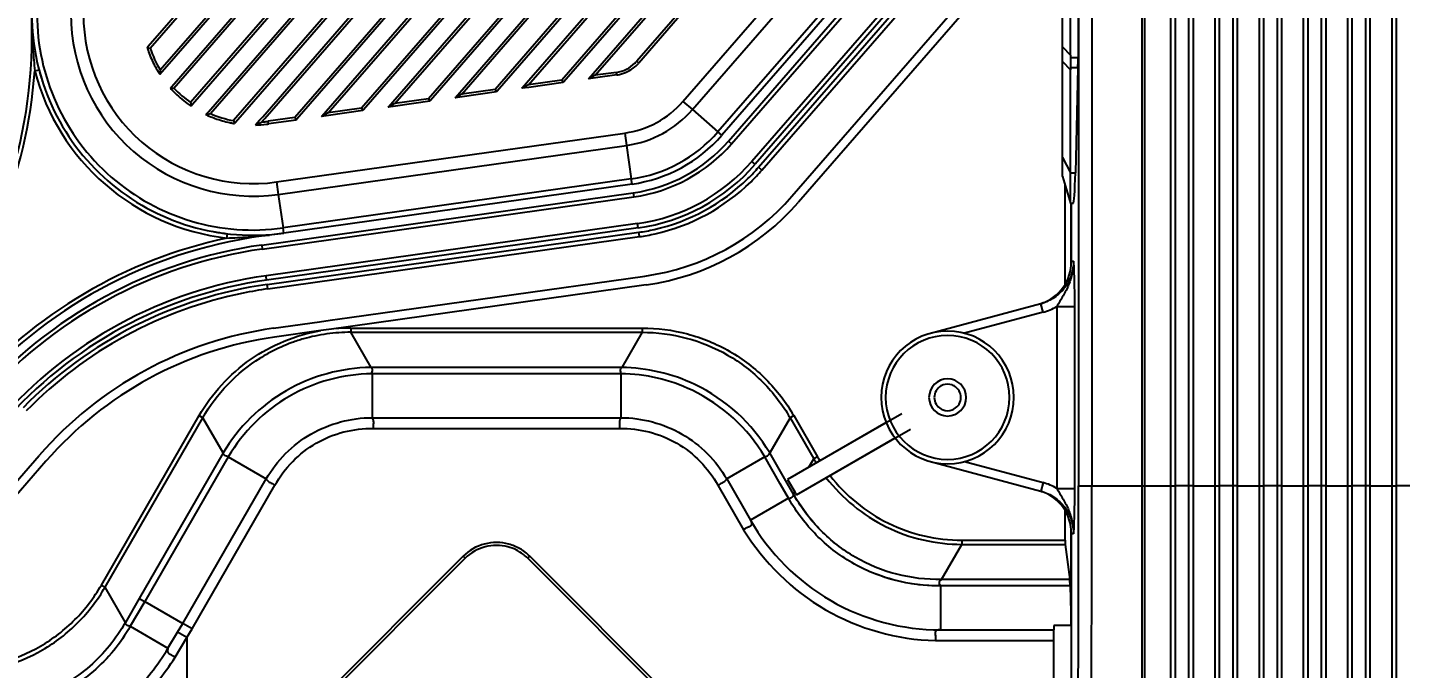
# Model space of a CAD drawing. Header units: millimetres. Extents: x -1070 to 42146, y 1440 to 12921.
# Drawn here: x 6816.3 to 6972.3, y 3037.2 to 3109.6 of the extents above; entities that cross this region are included whole.
import ezdxf

# ---------------------------------------------------------------- set-up
doc = ezdxf.new("R2010")
doc.units = ezdxf.units.MM
for name, color, linetype in [('06___PRT_ALL_SURFS', 7, 'Continuous'), ('COSMETICS', 7, 'Continuous'), ('DIM', 4, 'Continuous')]:
    doc.layers.add(name, color=color, linetype=linetype)
doc.styles.get("Standard").update_dxf_attribs({"font": 'arial.ttf'})
doc.dimstyles.new('ISO-200', dxfattribs={"dimtxt": 30, "dimasz": 25, "dimexe": 1.25, "dimexo": 5, "dimgap": 5, "dimtad": 1, "dimtoh": 1, "dimdec": 1, "dimdsep": 46, "dimtxsty": 'Standard', "dimcen": 2.5, "dimadec": 0, "dimazin": 0, "dimtfac": 1, "dimtdec": 1, "dimtmove": 0, "dimatfit": 3, "dimfxl": 1, "dimarcsym": 0})

# ---------------------------------------------------------------- blocks, each defined once
blk = doc.blocks.new('*D145')
at = {"layer": 'Defpoints', "color": 0, "transparency": 16777216}
for p in [(6819.27, 3757.83), (6661.75, 2777.83), (6819.27, 2777.83)]:
    blk.add_point(p, dxfattribs=at)
at = {"layer": 'DIM', "color": 0, "lineweight": -2, "transparency": 16777216}
for p, q in [((6814.27, 3757.83), (6660.5, 3757.83)), ((6661.75, 3732.83), (6661.75, 2802.83)), ((6814.27, 2777.83), (6660.5, 2777.83))]:
    blk.add_line(p, q, dxfattribs=at)
at = {"layer": 'DIM', "color": 0, "transparency": 16777216}
for points in [[(6657.58, 3732.83), (6665.92, 3732.83), (6661.75, 3757.83)], [(6657.58, 2802.83), (6665.92, 2802.83), (6661.75, 2777.83)]]:
    blk.add_solid(points, dxfattribs=at)
at = {"layer": 'DIM', "color": 0, "lineweight": -3, "transparency": 16777216, "insert": (6637.33, 3267.83), "char_height": 30, "attachment_point": 5, "rotation": 90}
blk.add_mtext('980 [3\'-2 5/8"]', dxfattribs=at)

msp = doc.modelspace()

# ---------------------------------------------------------------- linework, layer by layer
at = {"color": 7, "linetype": 'Continuous', "lineweight": -3}
for p, q in [((6967.525, 3477.826), (6967.525, 3057.826)), ((6968.025, 3477.826), (6968.025, 3057.826)), ((6970.525, 3057.826), (6970.525, 3477.826)), ((6971.025, 3057.826), (6971.025, 3477.826)), ((6966.025, 3057.826), (6966.025, 3217.205)), ((6965.525, 3057.826), (6965.525, 3215.926)), ((6962.525, 3212.83), (6962.525, 3057.826)), ((6963.025, 3212.9), (6963.025, 3057.826)), ((6961.025, 3057.826), (6961.025, 3211.104)), ((6960.525, 3057.826), (6960.525, 3210.072)), ((6957.525, 3207.078), (6957.525, 3057.826)), ((6958.025, 3207.148), (6958.025, 3057.826)), ((6955.525, 3057.826), (6955.525, 3204.32)), ((6956.025, 3057.826), (6956.025, 3205.352)), ((6952.525, 3201.326), (6952.525, 3057.826)), ((6953.025, 3201.396), (6953.025, 3057.826)), ((6951.025, 3057.826), (6951.025, 3199.601)), ((6950.525, 3057.826), (6950.525, 3198.568)), ((6947.525, 3195.149), (6947.525, 3057.826)), ((6948.025, 3195.295), (6948.025, 3057.826)), ((6946.025, 3057.826), (6946.025, 3192.635)), ((6945.525, 3057.826), (6945.525, 3190.97)), ((6829.895, 3107.509), (6898.767, 3186.737)), ((6830.122, 3107.312), (6898.993, 3186.54)), ((6901.619, 3185.75), (6831.27, 3104.822)), ((6901.845, 3185.553), (6831.496, 3104.626)), ((6832.586, 3102.983), (6903.623, 3184.702)), ((6832.813, 3102.787), (6903.85, 3184.505)), ((6905.736, 3182.865), (6834.699, 3101.146)), ((6905.963, 3182.668), (6834.926, 3100.95)), ((6836.704, 3100.099), (6907.053, 3181.026)), ((6836.93, 3099.902), (6907.279, 3180.829)), ((6908.427, 3178.339), (6839.556, 3099.112)), ((6908.654, 3178.142), (6839.782, 3098.915)), ((6842.856, 3099.554), (6908.448, 3175.01)), ((6843.082, 3099.358), (6909.027, 3175.218)), ((6909.048, 3171.432), (6846.482, 3099.458)), ((6909.275, 3171.236), (6846.708, 3099.261)), ((6850.029, 3100.185), (6908.822, 3167.819)), ((6850.255, 3099.988), (6909.048, 3167.622)), ((6909.048, 3163.811), (6854.029, 3100.519)), ((6909.275, 3163.614), (6854.255, 3100.322)), ((6857.576, 3101.246), (6908.822, 3160.197)), ((6857.802, 3101.049), (6909.048, 3160.001)), ((6909.048, 3156.19), (6861.576, 3101.579)), ((6909.275, 3155.993), (6861.802, 3101.382)), ((6865.123, 3102.306), (6908.822, 3152.576)), ((6865.35, 3102.11), (6909.048, 3152.379)), ((6909.048, 3148.569), (6869.123, 3102.64)), ((6909.275, 3148.372), (6869.349, 3102.443)), ((6872.67, 3103.367), (6908.822, 3144.955)), ((6872.897, 3103.17), (6909.048, 3144.758)), ((6909.048, 3140.947), (6876.67, 3103.701)), ((6909.275, 3140.751), (6876.897, 3103.504)), ((6880.217, 3104.428), (6908.822, 3137.334)), ((6880.444, 3104.231), (6909.048, 3137.137)), ((6908.128, 3132.268), (6885.137, 3105.819)), ((6908.355, 3132.071), (6885.364, 3105.623)), ((6935.027, 3129.436), (6935.027, 3106.215)), ((6890.361, 3101.279), (6913.352, 3127.727)), ((6933.275, 3107.437), (6933.275, 3128.215)), ((6934.175, 3106.491), (6934.175, 3129.161)), ((6891.428, 3100.351), (6914.42, 3126.799)), ((6917.309, 3124.288), (6894.318, 3097.839)), ((6917.751, 3123.903), (6894.76, 3097.455)), ((6895.514, 3096.799), (6918.506, 3123.247)), ((6895.86, 3096.498), (6918.852, 3122.947)), ((6921.147, 3120.951), (6898.156, 3094.502)), ((6921.525, 3120.623), (6898.533, 3094.174)), ((6898.911, 3093.846), (6921.902, 3120.295)), ((6899.288, 3093.518), (6922.279, 3119.967)), ((6902.684, 3090.566), (6925.675, 3117.015)), ((6926.43, 3116.359), (6903.439, 3089.91)), ((6816.751, 3109.52), (6816.751, 3111.163)), ((6829.784, 3107.381), (6829.895, 3107.509)), ((6933.275, 3105.788), (6933.275, 3107.437)), ((6933.275, 3107.437), (6934.175, 3106.491)), ((6885.364, 3105.623), (6885.137, 3105.819)), ((6933.275, 3103.826), (6933.275, 3105.788)), ((6933.275, 3105.788), (6934.175, 3104.843)), ((6935.027, 3106.215), (6934.178, 3106.215)), ((6817.077, 3104.726), (6817.56, 3104.853)), ((6831.496, 3104.626), (6831.231, 3104.32)), ((6879.691, 3103.822), (6880.217, 3104.428)), ((6880.444, 3104.231), (6879.691, 3103.822)), ((6882.829, 3104.566), (6880.444, 3104.231)), ((6882.871, 3104.269), (6880.485, 3103.934)), ((6882.871, 3104.269), (6882.829, 3104.566)), ((6934.175, 3093.213), (6934.175, 3104.843)), ((6935.014, 3105.068), (6934.178, 3105.068)), ((6935.014, 3105.068), (6934.725, 3093.213)), ((6832.411, 3102.781), (6832.586, 3102.983)), ((6872.144, 3102.762), (6872.67, 3103.367)), ((6872.897, 3103.17), (6872.144, 3102.762)), ((6872.938, 3102.873), (6872.144, 3102.762)), ((6876.67, 3103.701), (6872.897, 3103.17)), ((6876.823, 3103.419), (6872.938, 3102.873)), ((6876.67, 3103.701), (6876.823, 3103.419)), ((6876.897, 3103.504), (6876.823, 3103.419)), ((6880.485, 3103.934), (6879.691, 3103.822)), ((6933.275, 3094.934), (6933.275, 3103.826)), ((6857.05, 3100.64), (6857.576, 3101.246)), ((6861.576, 3101.579), (6857.802, 3101.049)), ((6861.729, 3101.298), (6857.844, 3100.752)), ((6861.576, 3101.579), (6861.729, 3101.298)), ((6861.802, 3101.382), (6861.729, 3101.298)), ((6864.597, 3101.701), (6865.123, 3102.306)), ((6865.35, 3102.11), (6864.597, 3101.701)), ((6865.391, 3101.813), (6864.597, 3101.701)), ((6869.123, 3102.64), (6865.35, 3102.11)), ((6869.276, 3102.359), (6865.391, 3101.813)), ((6869.123, 3102.64), (6869.276, 3102.359)), ((6869.349, 3102.443), (6869.276, 3102.359)), ((6890.361, 3101.279), (6891.428, 3100.351)), ((6834.926, 3100.95), (6834.75, 3100.747)), ((6836.438, 3099.793), (6836.704, 3100.099)), ((6842.504, 3099.149), (6842.856, 3099.554)), ((6849.503, 3099.58), (6850.029, 3100.185)), ((6850.255, 3099.988), (6849.503, 3099.58)), ((6850.297, 3099.691), (6849.503, 3099.58)), ((6854.029, 3100.519), (6850.255, 3099.988)), ((6854.182, 3100.237), (6850.297, 3099.691)), ((6854.029, 3100.519), (6854.182, 3100.237)), ((6854.255, 3100.322), (6854.182, 3100.237)), ((6857.802, 3101.049), (6857.05, 3100.64)), ((6857.844, 3100.752), (6857.05, 3100.64)), ((6891.428, 3100.351), (6894.318, 3097.839)), ((6839.782, 3098.915), (6839.671, 3098.787)), ((6842.041, 3098.617), (6842.504, 3099.149)), ((6842.73, 3098.953), (6842.953, 3099.209)), ((6842.953, 3099.209), (6843.082, 3099.358)), ((6846.482, 3099.458), (6843.456, 3099.033)), ((6843.497, 3098.736), (6843.456, 3099.033)), ((6846.635, 3099.176), (6843.497, 3098.736)), ((6846.482, 3099.458), (6846.635, 3099.176)), ((6846.708, 3099.261), (6846.635, 3099.176)), ((6844.419, 3092.178), (6883.792, 3097.712)), ((6883.792, 3097.712), (6883.989, 3096.312)), ((6894.76, 3097.455), (6894.318, 3097.839)), ((6895.514, 3096.799), (6895.86, 3096.498)), ((6844.616, 3090.778), (6883.989, 3096.312)), ((6883.989, 3096.312), (6884.522, 3092.52)), ((6933.275, 3092.784), (6933.275, 3094.934)), ((6933.275, 3094.934), (6934.175, 3093.213)), ((6898.533, 3094.174), (6898.156, 3094.502)), ((6899.288, 3093.518), (6898.911, 3093.846)), ((6844.419, 3092.178), (6844.616, 3090.778)), ((6884.522, 3092.52), (6845.149, 3086.987)), ((6884.603, 3091.94), (6845.23, 3086.407)), ((6884.603, 3091.94), (6884.522, 3092.52)), ((6933.275, 3092.784), (6934.175, 3089.784)), ((6933.559, 3089.784), (6933.559, 3091.837)), ((6934.175, 3093.213), (6934.725, 3093.213)), ((6934.175, 3089.784), (6934.175, 3093.213)), ((6842.736, 3085.046), (6884.742, 3090.95)), ((6842.8, 3084.593), (6884.806, 3090.496)), ((6844.616, 3090.778), (6845.149, 3086.987)), ((6884.742, 3090.95), (6884.806, 3090.496)), ((6933.559, 3083.179), (6933.559, 3089.784)), ((6934.175, 3089.784), (6934.495, 3089.784)), ((6934.247, 3083.179), (6934.247, 3089.784)), ((6934.275, 3083.179), (6934.275, 3089.784)), ((6885.23, 3087.484), (6843.223, 3081.58)), ((6885.299, 3086.989), (6885.23, 3087.484)), ((6838.81, 3085.834), (6838.868, 3086.33)), ((6885.299, 3086.989), (6843.293, 3081.085)), ((6843.362, 3080.59), (6885.369, 3086.494)), ((6843.432, 3080.095), (6885.438, 3085.999)), ((6845.23, 3086.407), (6843.628, 3086.182)), ((6845.23, 3086.407), (6845.149, 3086.987)), ((6885.438, 3085.999), (6885.369, 3086.494)), ((6842.736, 3085.046), (6842.8, 3084.593)), ((6933.559, 3080.602), (6933.559, 3083.179)), ((6934.247, 3082.655), (6934.247, 3083.179)), ((6934.52, 3083.245), (6934.275, 3083.179)), ((6843.293, 3081.085), (6843.223, 3081.58)), ((6852.649, 3076.846), (6886.065, 3081.542)), ((6843.432, 3080.095), (6843.362, 3080.59)), ((6886.204, 3080.552), (6852.788, 3075.856)), ((6930.81, 3078.413), (6918.333, 3075.07)), ((6930.909, 3078.441), (6930.81, 3078.413)), ((6931.069, 3077.447), (6930.81, 3078.413)), ((6932.623, 3078.11), (6934.621, 3078.11)), ((6932.623, 3078.11), (6932.623, 3057.542)), ((6934.621, 3078.11), (6934.621, 3057.542)), ((6844.058, 3075.639), (6849.27, 3076.371)), ((6849.27, 3076.371), (6850.475, 3076.541)), ((6850.475, 3076.541), (6852.649, 3076.846)), ((6931.069, 3077.447), (6922.206, 3075.073)), ((6849.409, 3075.381), (6844.197, 3074.649)), ((6850.614, 3075.55), (6849.409, 3075.381)), ((6852.788, 3075.856), (6850.614, 3075.55)), ((6852.814, 3075.671), (6852.814, 3075.188)), ((6852.814, 3075.671), (6885.735, 3075.671)), ((6855.109, 3071.213), (6852.814, 3075.188)), ((6852.814, 3075.188), (6885.735, 3075.188)), ((6885.735, 3075.188), (6883.44, 3071.213)), ((6885.735, 3075.671), (6885.735, 3075.188)), ((6883.44, 3071.213), (6855.109, 3071.213)), ((6883.338, 3070.497), (6855.211, 3070.497)), ((6855.211, 3070.497), (6855.211, 3065.534)), ((6883.338, 3070.497), (6883.338, 3065.534)), ((6824.609, 3046.62), (6835.665, 3065.771)), ((6825.027, 3046.379), (6836.084, 3065.529)), ((6835.665, 3065.771), (6836.084, 3065.529)), ((6838.379, 3061.553), (6836.084, 3065.529)), ((6855.211, 3065.534), (6883.338, 3065.534)), ((6902.465, 3065.529), (6900.17, 3061.553)), ((6915.091, 3065.988), (6902.191, 3058.54)), ((6902.884, 3065.771), (6902.465, 3065.529)), ((6902.465, 3065.529), (6905.15, 3060.879)), ((6902.884, 3065.771), (6905.568, 3061.12)), ((6855.346, 3064.316), (6883.203, 3064.316)), ((6913.338, 3064.976), (6902.191, 3058.54)), ((6903.194, 3056.81), (6916.091, 3064.256)), ((6903.194, 3056.81), (6914.338, 3063.244)), ((6813.628, 3056.71), (6817.59, 3061.268)), ((6818.345, 3060.612), (6814.048, 3055.669)), ((6838.379, 3061.553), (6828.889, 3045.116)), ((6838.948, 3061.108), (6829.508, 3044.76)), ((6838.948, 3061.108), (6843.247, 3058.626)), ((6899.601, 3061.108), (6895.303, 3058.626)), ((6901.362, 3058.061), (6899.601, 3061.108)), ((6901.98, 3058.418), (6900.17, 3061.553)), ((6904.604, 3059.933), (6905.15, 3060.879)), ((6904.604, 3059.933), (6905.15, 3060.879)), ((6905.568, 3061.12), (6905.15, 3060.879)), ((6918.333, 3060.581), (6930.81, 3057.238)), ((6922.206, 3060.579), (6931.069, 3058.204)), ((6833.808, 3042.277), (6843.247, 3058.626)), ((6834.858, 3041.661), (6844.235, 3057.902)), ((6894.315, 3057.902), (6897.22, 3052.869)), ((6895.303, 3058.626), (6897.985, 3053.974)), ((6902.288, 3056.459), (6901.362, 3058.061)), ((6902.855, 3056.903), (6901.98, 3058.418)), ((6902.191, 3058.54), (6902.995, 3057.146)), ((6902.191, 3058.54), (6902.995, 3057.146)), ((6931.069, 3058.204), (6930.81, 3057.238)), ((6932.623, 3057.542), (6934.621, 3057.542)), ((6945.525, 3000.462), (6945.525, 3057.826)), ((6945.525, 3057.826), (6946.025, 3057.826)), ((6946.025, 2998.251), (6946.025, 3057.826)), ((6947.525, 3057.826), (6946.025, 3057.826)), ((6947.525, 3057.826), (6947.525, 2994.887)), ((6948.025, 3057.826), (6947.525, 3057.826)), ((6948.025, 3057.826), (6948.025, 2994.673)), ((6950.525, 2990.185), (6950.525, 3057.826)), ((6950.525, 3057.826), (6951.025, 3057.826)), ((6951.025, 2988.806), (6951.025, 3057.826)), ((6952.525, 3057.826), (6951.025, 3057.826)), ((6953.025, 3057.826), (6952.525, 3057.826)), ((6952.525, 3057.826), (6952.525, 2986.68)), ((6953.025, 3057.826), (6953.025, 2986.613)), ((6955.525, 2983.526), (6955.525, 3057.826)), ((6955.525, 3057.826), (6956.025, 3057.826)), ((6956.025, 2982.459), (6956.025, 3057.826)), ((6957.525, 3057.826), (6956.025, 3057.826)), ((6957.525, 3057.826), (6957.525, 2980.898)), ((6958.025, 3057.826), (6957.525, 3057.826)), ((6958.025, 3057.826), (6958.025, 2980.917)), ((6960.525, 2978.596), (6960.525, 3057.826)), ((6960.525, 3057.826), (6961.025, 3057.826)), ((6961.025, 2977.71), (6961.025, 3057.826)), ((6962.525, 3057.826), (6961.025, 3057.826)), ((6962.525, 3057.826), (6962.525, 2976.509)), ((6963.025, 3057.826), (6962.525, 3057.826)), ((6963.025, 3057.826), (6963.025, 2976.592)), ((6965.525, 2974.797), (6965.525, 3057.826)), ((6965.525, 3057.826), (6966.025, 3057.826)), ((6966.025, 2974.036), (6966.025, 3057.826)), ((6967.525, 3057.826), (6966.025, 3057.826)), ((6967.525, 3057.826), (6967.525, 2973.101)), ((6968.025, 3057.826), (6967.525, 3057.826)), ((6968.025, 3057.826), (6968.025, 2973.239)), ((6970.525, 2971.848), (6970.525, 3057.826)), ((6970.525, 3057.826), (6971.025, 3057.826)), ((6971.025, 2971.181), (6971.025, 3057.826)), ((6972.525, 3057.826), (6971.025, 3057.826)), ((6902.288, 3056.459), (6897.985, 3053.974)), ((6902.855, 3056.903), (6902.899, 3056.98)), ((6902.855, 3056.903), (6902.899, 3056.98)), ((6902.859, 3056.812), (6902.855, 3056.903)), ((6902.899, 3056.98), (6902.995, 3057.146)), ((6902.899, 3056.98), (6902.995, 3057.146)), ((6930.81, 3057.238), (6930.903, 3057.212)), ((6933.559, 3052.473), (6933.559, 3055.05)), ((6934.247, 3052.473), (6934.247, 3052.997)), ((6919.585, 3047.244), (6921.881, 3051.22)), ((6921.881, 3051.702), (6921.881, 3051.22)), ((6921.881, 3051.702), (6933.559, 3051.702)), ((6921.881, 3051.22), (6933.572, 3051.22)), ((6933.559, 3051.702), (6933.559, 3052.473)), ((6934.247, 3042.068), (6934.247, 3052.473)), ((6934.275, 3017.826), (6934.275, 3052.473)), ((6934.275, 3052.473), (6934.52, 3052.407)), ((6865.509, 3049.875), (6837.225, 3021.591)), ((6865.739, 3049.646), (6837.455, 3021.361)), ((6865.509, 3049.875), (6865.739, 3049.646)), ((6873.04, 3049.875), (6872.81, 3049.646)), ((6901.094, 3021.361), (6872.81, 3049.646)), ((6901.324, 3021.591), (6873.04, 3049.875)), ((6824.609, 3046.62), (6825.027, 3046.379)), ((6934.127, 3046.53), (6919.484, 3046.531)), ((6919.484, 3046.531), (6919.484, 3041.562)), ((6934.09, 3047.244), (6919.585, 3047.244)), ((6827.322, 3042.404), (6825.027, 3046.379)), ((6828.889, 3045.116), (6827.322, 3042.404)), ((6828.889, 3045.116), (6829.508, 3044.76)), ((6829.508, 3044.76), (6827.883, 3041.961)), ((6829.508, 3044.76), (6833.808, 3042.277)), ((6827.884, 3041.96), (6832.139, 3039.476)), ((6833.226, 3041.304), (6833.808, 3042.277)), ((6834.858, 3041.661), (6833.806, 3042.274)), ((6832.137, 3039.477), (6833.226, 3041.304)), ((6832.948, 3038.476), (6834.275, 3040.681)), ((6834.275, 3040.681), (6833.226, 3041.304)), ((6834.275, 3040.681), (6834.858, 3041.661)), ((6834.275, 3040.681), (6834.275, 2994.971)), ((6918.897, 3040.347), (6932.275, 3040.347)), ((6919.484, 3041.562), (6932.275, 3041.564))]:
    msp.add_line(p, q, dxfattribs=at)
for centre, radius, start, end in [((6841.751, 3111.163), 25, 180, 278), ((6841.751, 3111.163), 24.414, 180, 278), ((6841.751, 3111.163), 20.586, 180, 278), ((6841.751, 3111.163), 19.172, 180, 278), ((6763.251, 3108.504), 53.5, 0, 1.11488), ((6763.251, 3108.504), 53.5, 319, 0), ((6841.751, 3111.163), 25, 187.27451, 187.4012), ((6839.923, 3156.194), 49.855, 258.26631, 258.6623), ((6841.751, 3111.163), 12.55, 197.53938, 198.31613), ((6841.751, 3111.163), 12.55, 198.31613, 199.93886), ((6841.751, 3111.163), 12.55, 199.93886, 207.55841), ((6841.751, 3111.163), 12.25, 198.32258, 211.17429), ((6882.307, 3108.28), 3.75, 314.39694, 319), ((6763.251, 3108.504), 53.958, 319, 355.98531), ((6841.751, 3111.163), 25.5, 194.62169, 263.37831), ((6841.751, 3111.163), 25, 194.52864, 194.62169), ((6841.751, 3111.163), 25, 194.62169, 198.02905), ((6841.751, 3111.163), 12.55, 207.55841, 211.16678), ((6841.751, 3111.163), 12.55, 211.16678, 213.04392), ((6861.973, 3102.184), 30.816, 175.08915, 176.02561), ((6882.307, 3108.28), 3.75, 278, 314.39694), ((6882.307, 3108.28), 4.05, 278, 282.54797), ((6882.307, 3108.28), 4.05, 282.54797, 309.93274), ((6882.307, 3108.28), 4.05, 309.93274, 319), ((6841.751, 3111.163), 25, 198.02905, 198.75924), ((6832.119, 3139.933), 37.153, 270.45022, 271.07045), ((6841.751, 3111.163), 12.55, 221.90551, 223.14519), ((6841.751, 3111.163), 12.25, 223.1433, 234.8567), ((6841.751, 3111.163), 12.55, 223.14519, 224.29221), ((6841.751, 3111.163), 12.55, 224.29221, 233.73814), ((6871.581, 3105.629), 37.153, 186.92955, 187.54978), ((6882.307, 3108.28), 10.672, 278, 319), ((6841.751, 3111.163), 12.55, 233.73814, 234.85811), ((6841.751, 3111.163), 12.55, 234.85811, 236.09449), ((6830.045, 3129.939), 30.816, 281.97439, 282.91085), ((6841.751, 3111.163), 12.55, 244.95608, 246.81205), ((6841.751, 3111.163), 12.55, 246.81205, 250.10583), ((6841.751, 3111.163), 12.25, 246.82571, 259.67742), ((6882.307, 3108.28), 12.086, 278, 319), ((6841.751, 3111.163), 12.55, 250.10583, 257.85195), ((6841.751, 3111.163), 12.55, 257.85195, 259.66187), ((6841.751, 3111.163), 12.55, 259.66187, 260.46062), ((6886.598, 3115.62), 49.855, 199.3377, 199.73369), ((6830.635, 3122.907), 26.834, 295.15318, 296.7907), ((6841.751, 3111.163), 12.55, 271.3228, 276.92647), ((6841.751, 3111.163), 12.25, 274.58469, 275.34368), ((6841.751, 3111.163), 12.25, 275.34368, 277.24102), ((6841.751, 3111.163), 12.55, 276.92647, 278), ((6841.751, 3111.163), 12.25, 277.24102, 278), ((6882.307, 3108.28), 15.914, 278, 319), ((6882.307, 3108.28), 16.5, 278, 319), ((6882.307, 3108.28), 17.5, 278, 319), ((6882.307, 3108.28), 17.958, 278, 319), ((6882.307, 3108.28), 21, 278, 319), ((6882.307, 3108.28), 21.5, 278, 319), ((6882.307, 3108.28), 22, 314.44443, 319), ((6882.307, 3108.28), 22.5, 314.41328, 319), ((6882.307, 3108.28), 22, 282.55555, 314.44443), ((6882.307, 3108.28), 22.5, 282.58839, 314.41328), ((6882.307, 3108.28), 27, 278, 319), ((6882.307, 3108.28), 28, 278, 319), ((6850.042, 3033.057), 53.958, 102.01469, 139), ((6850.042, 3033.057), 53.5, 98, 139), ((6841.751, 3111.163), 25, 259.24086, 259.97095), ((6841.751, 3111.163), 25, 259.97095, 263.37831), ((6841.751, 3111.163), 25, 263.37831, 263.49148), ((6841.751, 3111.163), 25, 270.76131, 270.94514), ((6850.042, 3033.057), 53.5, 96.8848, 98), ((6882.307, 3108.28), 22, 278, 282.55555), ((6882.307, 3108.28), 22.5, 278, 282.58839), ((6850.042, 3033.057), 52.5, 98, 139), ((6850.042, 3033.057), 52.042, 98, 139), ((6850.042, 3033.057), 49, 98, 139), ((6850.042, 3033.057), 48.5, 98, 139), ((6850.042, 3033.057), 48, 98, 135.58333), ((6850.042, 3033.057), 47.5, 101.41999, 135.58009), ((6850.042, 3033.057), 47.5, 98, 101.41999), ((6929.502, 3083.278), 6.038, 285.04057, 301.11976), ((6850.042, 3033.057), 43, 98, 139), ((6850.042, 3033.057), 42, 98, 139), ((6852.735, 3055.952), 19.231, 101.9273, 105.94917), ((6852.784, 3055.684), 19.503, 93.92788, 101.90674), ((6852.822, 3055.448), 20.224, 90.02195, 96.26797), ((6852.798, 3055.537), 19.651, 89.95265, 93.93785), ((6920.275, 3067.826), 7.5, 0, 180), ((6920.275, 3067.826), 7, 0, 180), ((6852.695, 3056.074), 19.103, 109.96939, 118.01769), ((6852.727, 3055.981), 19.201, 105.94902, 109.96385), ((6852.709, 3056.052), 19.129, 118.02453, 122.03551), ((6855.354, 3051.465), 19.748, 90.70598, 119.98548), ((6855.392, 3051.392), 19.106, 90.54205, 119.97669), ((6883.158, 3051.393), 19.105, 64.46356, 89.46048), ((6883.195, 3051.459), 19.754, 64.45837, 89.29156), ((6855.36, 3051.467), 19.749, 120.00545, 149.29354), ((6883.157, 3051.409), 19.091, 30.53238, 64.4401), ((6883.196, 3051.474), 19.74, 30.70035, 64.44344), ((6855.404, 3051.398), 19.108, 120.0168, 149.4567), ((6920.275, 3067.826), 7.5, 180, 0), ((6920.275, 3067.826), 7, 180, 0), ((6922.272, 3070.788), 19.782, 210.05939, 211.64056), ((6922.272, 3070.788), 19.782, 210.05939, 211.64056), ((6922.29, 3070.795), 19.319, 210.05241, 211.6715), ((6922.29, 3070.795), 19.319, 210.05241, 211.6715), ((6929.502, 3052.373), 6.038, 58.88013, 74.95955), ((6915.782, 3064.063), 15.491, 209.40384, 209.95492), ((6920.215, 3066.619), 19.891, 209.22945, 209.92941), ((6869.275, 3046.11), 5.325, 104.94304, 135), ((6869.275, 3046.11), 5.325, 74.72247, 104.94304), ((6869.275, 3046.11), 5.325, 59.97538, 74.72247), ((6869.275, 3046.11), 5, 104.9999, 135), ((6869.275, 3046.11), 5, 74.99989, 104.9999), ((6869.275, 3046.11), 5, 52.49996, 74.99989), ((6869.275, 3046.11), 5.325, 45, 59.97538), ((6869.275, 3046.11), 5, 45, 52.49996)]:
    msp.add_arc(centre, radius, start, end, dxfattribs=at)
for centre, major_axis, ratio, start_param, end_param in [((6944.615, 3105.585), (7.518, -7.901), 0.9169245, -2.3746862, -2.3483486), ((6934.957, 3106.215), (0, 2), 0.0349208, -2.1816616, -1.5707963), ((6944.615, 3105.585), (10.293, 2.164), 0.8075368, 2.9470932, 2.9734308), ((6934.495, 3097.826), (0, 8.042), 0.0349208, -3.1415927, -2.1816616), ((6929.272, 3083.178), (-4.833, -1.295), 0.9993471, 1.6436154, 2.8799565), ((6929.272, 3083.178), (-4.833, -1.295), 0.9993471, 1.607254, 1.6419183), ((6929.272, 3083.178), (-4.833, -1.295), 0.9993471, 1.6419183, 1.6436154), ((6920.526, 3068.193), (-10.468, -18.131), 0.955319, -0.5040353, -0.4846937), ((6920.526, 3068.193), (-10.468, -18.131), 0.955319, -0.5040353, -0.4846937), ((6929.272, 3052.474), (4.833, -1.295), 0.9993471, 1.4979772, 1.5343387), ((6929.272, 3052.474), (4.833, -1.295), 0.9993471, 0.2616362, 1.4979772)]:
    msp.add_ellipse(centre, major_axis=major_axis, ratio=ratio, start_param=start_param, end_param=end_param, dxfattribs=at)
for points, knots in [([(6816.746, 3109.545), (6816.754, 3109.344), (6816.778, 3108.943), (6816.818, 3108.139), (6816.902, 3106.733), (6816.999, 3105.528), (6817.077, 3104.726)], [0, 0, 0, 0, 0.1249337, 0.2498308, 0.4996125, 1, 1, 1, 1]), ([(6934.178, 3106.215), (6934.181, 3106.114), (6934.188, 3105.732), (6934.187, 3105.349), (6934.178, 3105.068)], [0, 0, 0, 0, 0.2652335, 1, 1, 1, 1]), ([(6838.81, 3085.834), (6839.615, 3085.868), (6840.822, 3085.938), (6842.426, 3086.072), (6843.228, 3086.137), (6843.628, 3086.176)], [0, 0, 0, 0, 0.5003871, 0.7501763, 1, 1, 1, 1]), ([(6934.52, 3083.245), (6934.52, 3082.71), (6934.345, 3081.633), (6933.586, 3080.188), (6932.409, 3079.058), (6931.423, 3078.59), (6930.909, 3078.441)], [0, 0, 0, 0, 0.2499981, 0.4999963, 0.7499944, 1, 1, 1, 1]), ([(6934.52, 3083.245), (6934.523, 3082.785), (6934.426, 3081.86), (6933.995, 3080.537), (6933.348, 3079.303), (6932.856, 3078.514), (6932.623, 3078.11)], [0, 0, 0, 0, 0.2488654, 0.4978022, 0.7474548, 1, 1, 1, 1]), ([(6934.52, 3083.245), (6934.547, 3082.481), (6934.602, 3080.769), (6934.621, 3079.057), (6934.621, 3078.11)], [0, 0, 0, 0, 0.4466635, 1, 1, 1, 1]), ([(6835.665, 3065.771), (6837.098, 3068.251), (6841.084, 3072.652), (6846.587, 3074.895), (6849.409, 3075.381)], [0, 0, 0, 0, 0.5000307, 1, 1, 1, 1]), ([(6885.735, 3075.671), (6887.459, 3075.671), (6890.924, 3075.226), (6895.758, 3073.231), (6899.903, 3070.041), (6902.022, 3067.263), (6902.884, 3065.771)], [0, 0, 0, 0, 0.2500182, 0.4999978, 0.7499776, 1, 1, 1, 1]), ([(6885.735, 3075.188), (6887.417, 3075.19), (6890.799, 3074.758), (6895.517, 3072.813), (6899.561, 3069.699), (6901.626, 3066.987), (6902.465, 3065.529)], [0, 0, 0, 0, 0.2500207, 0.4999976, 0.7499747, 1, 1, 1, 1]), ([(6836.084, 3065.529), (6836.867, 3066.889), (6838.768, 3069.432), (6841.232, 3071.435), (6842.562, 3072.268)], [0, 0, 0, 0, 0.5000387, 1, 1, 1, 1]), ([(6855.197, 3070.497), (6855.189, 3070.648), (6855.317, 3070.889), (6855.192, 3071.156), (6855.109, 3071.213)], [0, 0, 0, 0, 0.6003389, 1, 1, 1, 1]), ([(6883.352, 3070.497), (6883.36, 3070.648), (6883.231, 3070.889), (6883.356, 3071.157), (6883.44, 3071.213)], [0, 0, 0, 0, 0.6002705, 1, 1, 1, 1]), ([(6843.246, 3058.626), (6844.443, 3060.689), (6847.971, 3064.259), (6852.828, 3065.528), (6855.211, 3065.534)], [0, 0, 0, 0, 0.5001228, 1, 1, 1, 1]), ([(6855.209, 3065.534), (6855.261, 3065.453), (6855.378, 3065.223), (6855.345, 3064.797), (6855.347, 3064.481), (6855.346, 3064.316)], [0, 0, 0, 0, 0.2313381, 0.6025348, 1, 1, 1, 1]), ([(6883.34, 3065.534), (6883.288, 3065.453), (6883.174, 3065.222), (6883.206, 3064.797), (6883.203, 3064.481), (6883.203, 3064.316)], [0, 0, 0, 0, 0.2312024, 0.6025026, 1, 1, 1, 1]), ([(6883.338, 3065.534), (6885.722, 3065.528), (6890.579, 3064.258), (6894.107, 3060.688), (6895.303, 3058.626)], [0, 0, 0, 0, 0.5000762, 1, 1, 1, 1]), ([(6844.235, 3057.902), (6845.312, 3059.843), (6848.576, 3063.214), (6853.127, 3064.353), (6855.346, 3064.316)], [0, 0, 0, 0, 0.500133, 1, 1, 1, 1]), ([(6883.203, 3064.316), (6885.423, 3064.353), (6889.975, 3063.214), (6893.238, 3059.842), (6894.315, 3057.902)], [0, 0, 0, 0, 0.5000596, 1, 1, 1, 1]), ([(6838.955, 3061.12), (6838.828, 3061.202), (6838.555, 3061.211), (6838.386, 3061.453), (6838.379, 3061.553)], [0, 0, 0, 0, 0.6003229, 1, 1, 1, 1]), ([(6899.594, 3061.12), (6899.721, 3061.202), (6899.994, 3061.211), (6900.163, 3061.453), (6900.17, 3061.553)], [0, 0, 0, 0, 0.6002989, 1, 1, 1, 1]), ([(6906.989, 3059.001), (6908.722, 3056.753), (6913.283, 3052.999), (6919.042, 3051.702), (6921.881, 3051.702)], [0, 0, 0, 0, 0.4999701, 1, 1, 1, 1]), ([(6906.989, 3059.001), (6908.722, 3056.753), (6913.283, 3052.999), (6919.042, 3051.702), (6921.881, 3051.702)], [0, 0, 0, 0, 0.4999701, 1, 1, 1, 1]), ([(6843.247, 3058.628), (6843.291, 3058.542), (6843.434, 3058.328), (6843.818, 3058.143), (6844.091, 3057.983), (6844.235, 3057.902)], [0, 0, 0, 0, 0.2312161, 0.6025026, 1, 1, 1, 1]), ([(6895.302, 3058.628), (6895.258, 3058.542), (6895.116, 3058.328), (6894.731, 3058.143), (6894.458, 3057.983), (6894.315, 3057.902)], [0, 0, 0, 0, 0.2312322, 0.6025063, 1, 1, 1, 1]), ([(6906.568, 3058.758), (6908.347, 3056.44), (6913.033, 3052.565), (6918.959, 3051.222), (6921.881, 3051.22)], [0, 0, 0, 0, 0.4999698, 1, 1, 1, 1]), ([(6906.568, 3058.758), (6908.347, 3056.44), (6913.033, 3052.565), (6918.959, 3051.222), (6921.881, 3051.22)], [0, 0, 0, 0, 0.4999698, 1, 1, 1, 1]), ([(6932.623, 3057.542), (6932.856, 3057.137), (6933.348, 3056.349), (6933.995, 3055.115), (6934.426, 3053.792), (6934.523, 3052.867), (6934.52, 3052.407)], [0, 0, 0, 0, 0.2525452, 0.5021978, 0.7511346, 1, 1, 1, 1]), ([(6934.621, 3057.542), (6934.621, 3056.595), (6934.602, 3054.882), (6934.547, 3053.171), (6934.52, 3052.407)], [0, 0, 0, 0, 0.5533365, 1, 1, 1, 1]), ([(6902.294, 3056.448), (6902.435, 3056.45), (6902.699, 3056.473), (6902.853, 3056.711), (6902.859, 3056.812)], [0, 0, 0, 0, 0.5806232, 1, 1, 1, 1]), ([(6909.456, 3049.158), (6907.99, 3050.012), (6905.274, 3052.118), (6903.206, 3054.859), (6902.36, 3056.328)], [0, 0, 0, 0, 0.5000918, 1, 1, 1, 1]), ([(6909.82, 3049.784), (6908.407, 3050.606), (6905.787, 3052.637), (6903.792, 3055.278), (6902.976, 3056.695)], [0, 0, 0, 0, 0.5001725, 1, 1, 1, 1]), ([(6930.903, 3057.212), (6931.418, 3057.064), (6932.406, 3056.597), (6933.584, 3055.466), (6934.345, 3054.021), (6934.52, 3052.942), (6934.52, 3052.407)], [0, 0, 0, 0, 0.2500038, 0.5000023, 0.7500013, 1, 1, 1, 1]), ([(6897.985, 3053.973), (6898.018, 3053.906), (6898.078, 3053.769), (6898.137, 3053.571), (6898.117, 3053.362), (6897.95, 3053.248), (6897.764, 3053.181), (6897.508, 3053.064), (6897.339, 3052.94), (6897.22, 3052.869)], [0, 0, 0, 0, 0.1372564, 0.2714453, 0.3808165, 0.4889229, 0.6168, 0.7470013, 1, 1, 1, 1]), ([(6897.22, 3052.869), (6899.471, 3049.198), (6905.888, 3042.85), (6914.592, 3040.461), (6918.897, 3040.347)], [0, 0, 0, 0, 0.5000534, 1, 1, 1, 1]), ([(6897.982, 3053.972), (6900.123, 3050.259), (6906.457, 3043.823), (6915.198, 3041.554), (6919.484, 3041.558)], [0, 0, 0, 0, 0.5000512, 1, 1, 1, 1]), ([(6919.587, 3047.247), (6917.89, 3047.224), (6914.473, 3047.62), (6911.288, 3048.929), (6909.82, 3049.784)], [0, 0, 0, 0, 0.4997841, 1, 1, 1, 1]), ([(6919.484, 3046.529), (6917.741, 3046.511), (6914.233, 3046.934), (6910.963, 3048.281), (6909.456, 3049.158)], [0, 0, 0, 0, 0.4998639, 1, 1, 1, 1]), ([(6808.297, 3037.202), (6809.937, 3037.203), (6813.233, 3037.626), (6817.831, 3039.524), (6821.774, 3042.558), (6823.789, 3045.2), (6824.609, 3046.62)], [0, 0, 0, 0, 0.2500201, 0.4999994, 0.7499786, 1, 1, 1, 1]), ([(6919.472, 3046.531), (6919.393, 3046.665), (6919.298, 3046.892), (6919.42, 3047.157), (6919.529, 3047.221), (6919.585, 3047.244)], [0, 0, 0, 0, 0.5644736, 0.7782901, 1, 1, 1, 1]), ([(6808.297, 3036.72), (6809.979, 3036.721), (6813.358, 3037.158), (6818.073, 3039.106), (6822.117, 3042.215), (6824.185, 3044.923), (6825.027, 3046.379)], [0, 0, 0, 0, 0.2500218, 0.4999992, 0.7499766, 1, 1, 1, 1]), ([(6827.321, 3042.406), (6826.283, 3040.556), (6823.572, 3037.174), (6819.825, 3034.971), (6817.837, 3034.248)], [0, 0, 0, 0, 0.5007487, 1, 1, 1, 1]), ([(6827.884, 3041.96), (6826.795, 3040.045), (6823.95, 3036.558), (6820.049, 3034.297), (6817.981, 3033.555)], [0, 0, 0, 0, 0.5007294, 1, 1, 1, 1]), ([(6827.877, 3041.951), (6827.795, 3041.965), (6827.648, 3042.005), (6827.457, 3042.093), (6827.332, 3042.234), (6827.319, 3042.35), (6827.322, 3042.404)], [0, 0, 0, 0, 0.3170972, 0.5789483, 0.7920724, 1, 1, 1, 1]), ([(6919.483, 3041.562), (6919.407, 3041.558), (6919.256, 3041.544), (6919.051, 3041.499), (6918.876, 3041.381), (6918.859, 3041.176), (6918.895, 3040.981), (6918.922, 3040.698), (6918.899, 3040.487), (6918.897, 3040.347)], [0, 0, 0, 0, 0.1376549, 0.2723768, 0.3815143, 0.4890539, 0.6169339, 0.7472058, 1, 1, 1, 1]), ([(6809.652, 3027.513), (6811.864, 3027.428), (6816.341, 3027.788), (6822.676, 3030.099), (6828.175, 3034.029), (6830.996, 3037.562), (6832.139, 3039.476)], [0, 0, 0, 0, 0.2489268, 0.4988478, 0.7493286, 1, 1, 1, 1]), ([(6832.139, 3039.477), (6832.108, 3039.355), (6832.069, 3039.171), (6832.147, 3038.934), (6832.296, 3038.832), (6832.462, 3038.764), (6832.688, 3038.652), (6832.841, 3038.541), (6832.948, 3038.476)], [0, 0, 0, 0, 0.2587621, 0.3715186, 0.4856135, 0.6132977, 0.7432678, 1, 1, 1, 1]), ([(6809.37, 3026.299), (6811.669, 3026.216), (6816.321, 3026.587), (6822.923, 3028.925), (6828.701, 3032.913), (6831.712, 3036.517), (6832.948, 3038.476)], [0, 0, 0, 0, 0.2490044, 0.4989297, 0.7493733, 1, 1, 1, 1])]:
    msp.add_open_spline(points, degree=3, knots=knots, dxfattribs=at)
at = {"layer": '06___PRT_ALL_SURFS', "color": 7, "linetype": 'Continuous', "lineweight": -3}
for p, q in [((6935.08, 3177.202), (6935.08, 3057.826)), ((6936.579, 3177.202), (6936.579, 3057.826)), ((6942.225, 3177.503), (6942.225, 3057.826)), ((6942.525, 3177.503), (6942.525, 3057.826)), ((6898.911, 3093.846), (6921.902, 3120.295)), ((6899.288, 3093.518), (6922.279, 3119.967)), ((6902.684, 3090.566), (6925.675, 3117.015)), ((6926.43, 3116.359), (6903.439, 3089.91)), ((6899.288, 3093.518), (6898.911, 3093.846)), ((6902.465, 3065.529), (6900.17, 3061.553)), ((6902.884, 3065.771), (6902.465, 3065.529)), ((6902.465, 3065.529), (6905.15, 3060.879)), ((6902.884, 3065.771), (6905.568, 3061.12)), ((6901.362, 3058.061), (6899.601, 3061.108)), ((6901.98, 3058.418), (6900.17, 3061.553)), ((6905.568, 3061.12), (6905.15, 3060.879)), ((6902.288, 3056.459), (6901.362, 3058.061)), ((6902.855, 3056.903), (6901.98, 3058.418)), ((6935.08, 3057.826), (6936.579, 3057.826)), ((6936.579, 3057.826), (6942.225, 3057.826)), ((6942.225, 3057.826), (6942.225, 3017.791)), ((6942.225, 3057.826), (6942.525, 3057.826)), ((6942.525, 3057.826), (6942.525, 3017.826)), ((6942.525, 3057.826), (6945.525, 3057.826)), ((6948.025, 3057.826), (6950.525, 3057.826)), ((6953.025, 3057.826), (6955.525, 3057.826)), ((6958.025, 3057.826), (6960.525, 3057.826)), ((6963.025, 3057.826), (6965.525, 3057.826)), ((6968.025, 3057.826), (6970.525, 3057.826)), ((6902.859, 3056.812), (6902.855, 3056.903)), ((6919.585, 3047.244), (6921.881, 3051.22)), ((6921.881, 3051.702), (6921.881, 3051.22)), ((6921.881, 3051.702), (6933.559, 3051.702)), ((6921.881, 3051.22), (6933.572, 3051.22)), ((6933.572, 3051.22), (6934.09, 3047.244)), ((6934.127, 3046.53), (6919.484, 3046.531)), ((6919.484, 3046.531), (6919.484, 3041.562)), ((6934.09, 3047.244), (6919.585, 3047.244)), ((6934.127, 3046.53), (6934.247, 3042.068)), ((6932.275, 3042.068), (6932.275, 3041.564)), ((6934.247, 3042.068), (6932.275, 3042.068)), ((6918.897, 3040.347), (6932.275, 3040.347)), ((6919.484, 3041.562), (6932.275, 3041.564)), ((6932.275, 3040.347), (6932.275, 3041.564)), ((6932.275, 3017.826), (6932.275, 3040.347))]:
    msp.add_line(p, q, dxfattribs=at)
for centre, radius, start, end in [((-2737.767, 3057.804), 9672.847, 359.763194, 0.0001291), ((-2821.973, 3057.804), 9758.551, 359.7642361, 0.0001286), ((6915.782, 3064.063), 15.491, 209.40384, 209.95492), ((6920.215, 3066.619), 19.891, 209.22945, 209.92941)]:
    msp.add_arc(centre, radius, start, end, dxfattribs=at)
for centre, major_axis, start_param, end_param in [((6933.576, 3051.702), (0, 0.5), -4.712389, -3.403392), ((6934.072, 3045.312), (0, 2), -0.9162979, -0.2617994)]:
    msp.add_ellipse(centre, major_axis=major_axis, ratio=0.0349208, start_param=start_param, end_param=end_param, dxfattribs=at)
for points, knots in [([(6899.594, 3061.12), (6899.721, 3061.202), (6899.994, 3061.211), (6900.163, 3061.453), (6900.17, 3061.553)], [0, 0, 0, 0, 0.6002989, 1, 1, 1, 1]), ([(6902.294, 3056.448), (6902.435, 3056.45), (6902.699, 3056.473), (6902.853, 3056.711), (6902.859, 3056.812)], [0, 0, 0, 0, 0.5806232, 1, 1, 1, 1]), ([(6909.456, 3049.158), (6907.99, 3050.012), (6905.274, 3052.118), (6903.206, 3054.859), (6902.36, 3056.328)], [0, 0, 0, 0, 0.5000918, 1, 1, 1, 1]), ([(6909.82, 3049.784), (6909.112, 3050.196), (6906.401, 3052.021), (6904.196, 3054.577), (6902.976, 3056.695)], [0, 0, 0, 0, 0.2511885, 1, 1, 1, 1]), ([(6919.587, 3047.247), (6917.89, 3047.224), (6914.473, 3047.62), (6911.288, 3048.929), (6909.82, 3049.784)], [0, 0, 0, 0, 0.4997841, 1, 1, 1, 1]), ([(6919.484, 3046.529), (6916.878, 3046.502), (6913.334, 3047.172), (6910.211, 3048.719), (6909.456, 3049.158)], [0, 0, 0, 0, 0.7487897, 1, 1, 1, 1]), ([(6919.472, 3046.531), (6919.393, 3046.665), (6919.259, 3046.956), (6919.478, 3047.2), (6919.585, 3047.244)], [0, 0, 0, 0, 0.5733323, 1, 1, 1, 1]), ([(6919.483, 3041.562), (6919.333, 3041.554), (6919.119, 3041.543), (6918.876, 3041.381), (6918.859, 3041.176), (6918.895, 3040.981), (6918.922, 3040.698), (6918.899, 3040.487), (6918.897, 3040.347)], [0, 0, 0, 0, 0.2716705, 0.3809139, 0.4885579, 0.6165621, 0.7469605, 1, 1, 1, 1])]:
    msp.add_open_spline(points, degree=3, knots=knots, dxfattribs=at)
at = {"layer": 'COSMETICS', "color": 7, "linetype": 'Continuous', "lineweight": -3}
for radius, start, end in [(2.1, 0, 180), (1.5, 120, 180), (1.5, 110, 120), (1.5, 70, 110), (1.5, 60, 70), (1.5, 0, 60), (2.1, 180, 0), (1.5, 180, 240), (1.5, 300, 0), (1.5, 240, 250), (1.5, 250, 290), (1.5, 290, 300)]:
    msp.add_arc((6920.275, 3067.826), radius, start, end, dxfattribs=at)

# ---------------------------------------------------------------- dimensions: what is measured, and where the dimension line sits
at = {"layer": 'DIM', "color": 7, "lineweight": -3}
dim = msp.add_linear_dim(base=(6661.75, 2777.826), p1=(6819.275, 3757.826), p2=(6819.275, 2777.826), angle=90, dimstyle='ISO-200', dxfattribs=at)
dim.commit()
dim.dimension.update_dxf_attribs({"geometry": '*D145', "text_midpoint": (6637.33, 3267.826)})

doc.saveas('drawing.dxf')
